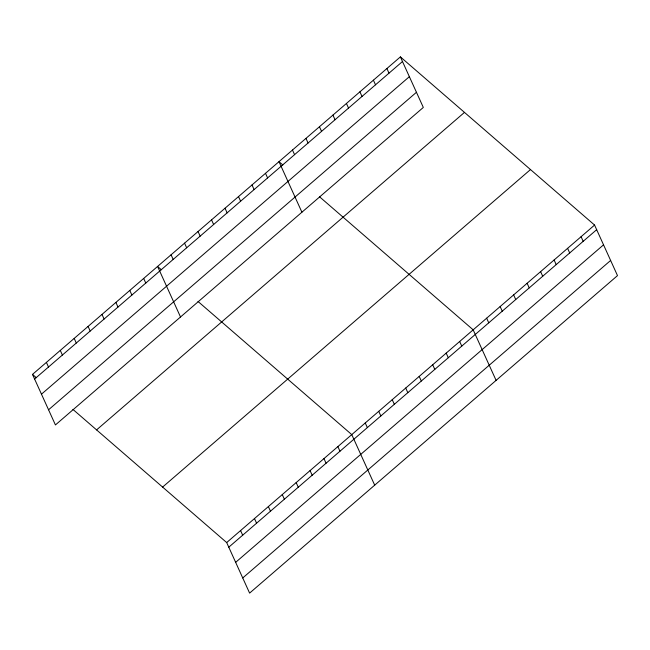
<?xml version="1.0" encoding="UTF-8"?>
<svg xmlns="http://www.w3.org/2000/svg" width="650" height="650" viewBox="0 0 650 650"><rect width="100%" height="100%" fill="white"/><g stroke="black" fill="none" stroke-linecap="round" stroke-linejoin="round"><path stroke-width="0.97" d="M400.392 56.891L423.321 107.437L55.429 424.938L32.5 374.392L400.392 56.891L594.571 225.062L617.5 275.608L249.608 593.109L226.679 542.563L72.93 409.411M34.596 379.023L402.488 61.523M41.47 394.176L409.362 76.676M48.555 409.784L416.447 92.284M96.582 429.894L464.474 112.393M162.606 487.069L530.489 169.569M226.679 542.563L594.571 225.062M228.784 547.186L596.668 229.686M235.658 562.339L603.541 244.839M242.734 577.956L610.626 260.455M282.799 164.97L278.988 161.671L301.917 212.217M319.418 196.682L473.168 329.834L496.096 380.38M161.395 269.75L157.584 266.443L180.513 316.989M198.014 301.462L351.764 434.614L374.692 485.152M32.5 374.392L36.311 377.699M581.084 236.706L583.18 241.329M567.596 248.341L569.692 252.972M554.101 259.984L556.205 264.615M540.613 271.627L542.717 276.258M527.126 283.27L529.222 287.893M513.638 294.913L515.734 299.536M500.151 306.548L502.247 311.179M386.904 68.534L389.001 73.166M486.655 318.191L488.759 322.822M373.409 80.178L375.513 84.809M359.921 91.821L362.017 96.444M459.68 341.477L461.776 346.109M346.434 103.464L348.53 108.087M446.192 353.121L448.289 357.744M332.946 115.107L335.043 119.73M432.697 364.764L434.801 369.387M319.451 126.742L321.555 131.373M419.209 376.399L421.314 381.03M305.963 138.385L308.067 143.016M405.722 388.042L407.818 392.673M292.476 150.028L294.572 154.659M392.234 399.685L394.331 404.316M378.747 411.328L380.843 415.951M265.501 173.314L267.597 177.938M365.251 422.971L367.356 427.594M252.005 184.949L254.109 189.581M238.518 196.593L240.614 201.224M337.87 446.607L339.966 451.23M225.03 208.236L227.126 212.867M323.968 458.599L326.064 463.231M211.543 219.879L213.639 224.51M310.074 470.592L312.171 475.223M198.047 231.522L200.151 236.145M296.173 482.593L298.269 487.216M184.559 243.165L186.664 247.788M282.271 494.585L284.375 499.208M171.072 254.8L173.168 259.431M268.377 506.577L270.473 511.209M254.475 518.57L256.579 523.201M143.683 278.444L145.787 283.067M240.581 530.571L242.678 535.194M129.789 290.436L131.885 295.059M115.887 302.429L117.991 307.06M101.993 314.421L104.089 319.053M88.091 326.422L90.188 331.045M74.197 338.414L76.294 343.037M60.296 350.407L62.392 355.038M46.402 362.399L48.498 367.031"/></g></svg>
